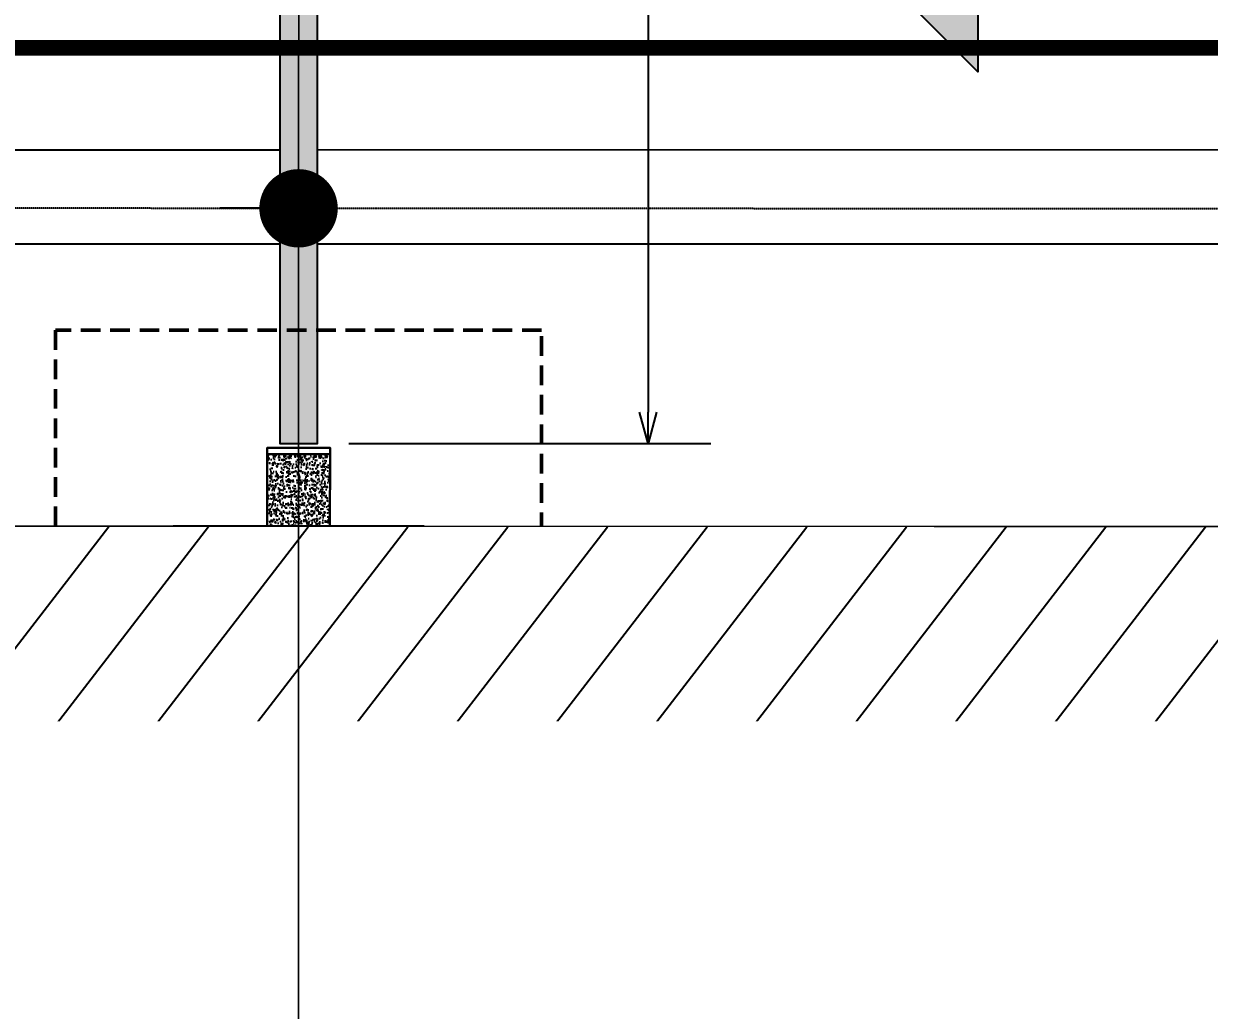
# Model space of a CAD drawing. Header units: centimetres. Extents: x -6122352 to 7132207, y -1694241 to 1947892.
# Drawn here: x 227545 to 231325, y -114559 to -111413 of the extents above; entities that cross this region are included whole.
import ezdxf
from ezdxf.enums import TextEntityAlignment as Align
from ezdxf.xclip import XClip

# ---------------------------------------------------------------- set-up
doc = ezdxf.new("R2010")
doc.units = ezdxf.units.CM
doc.header["$MEASUREMENT"] = 0
doc.header["$XCLIPFRAME"] = 2
doc.header["$PDMODE"] = 66
doc.header["$PDSIZE"] = 100
doc.linetypes.add('DASHED2', pattern=[0.375, 0.25, -0.125])
doc.linetypes.add('XR-AR-END-SETTING OUT PLAN$0$23261-XR-AR-SI-GF$0$HIDDEN', pattern=[0.375, 0.25, -0.125])
for name, color, linetype in [('00-MI-DIM', 7, 'Continuous'), ('23585-XR-AR-BOUNDARY WALLS AND SETBACKS$0$setback', 7, 'XR-AR-END-SETTING OUT PLAN$0$23261-XR-AR-SI-GF$0$HIDDEN'), ('@MI-REF LAYER', 7, 'Continuous'), ('@MI-TYPE-02', 6, 'Continuous'), ('A-GLASS HATCH', 7, 'Continuous'), ('B_TH_6', 7, 'Continuous'), ('XR-AR-MID-SETTING OUT FOR MASTER$0$23585-XR-AR-MID-GROUND FLOOR$0$A-Flor-Strs', 1, 'Continuous'), ('XR-AR-MID-SETTING OUT FOR MASTER$0$23585-XR-AR-MID-GROUND FLOOR$0$GS-HATCH-FLOOR TILE', 251, 'Continuous')]:
    doc.layers.add(name, color=color, linetype=linetype)
for name, color, linetype, lineweight in [('23585-XR-AR-DAMAC PLOT LIMITS$0$1-Mid units', 41, 'Continuous', 5), ('@ Foundations', 4, 'DASHED2', 50), ('A-ANNO-TEXT', 3, 'Continuous', 25), ('XR-AR-MID-SETTING OUT FOR MASTER$0$23585-XR-AR-MID-GROUND FLOOR$0$$A-GLAZ-WNDO', 232, 'Continuous', 9), ('XR-AR-MID-SETTING OUT FOR MASTER$0$23585-XR-AR-MID-GROUND FLOOR$0$A-GLAZ-SILL', 8, 'Continuous', 5), ('XR-AR-MID-SETTING OUT FOR MASTER$0$23585-XR-AR-MID-GROUND FLOOR$0$A-GLAZ-WNDO', 232, 'Continuous', 9), ('XR-AR-MID-SETTING OUT FOR MASTER$0$23585-XR-AR-MID-GROUND FLOOR$0$A-WALL', 7, 'Continuous', 30), ('XR-AR-MID-SETTING OUT FOR MASTER$0$23585-XR-AR-MID-GROUND FLOOR$0$S-COLS', 51, 'Continuous', 40)]:
    doc.layers.add(name, color=color, linetype=linetype, lineweight=lineweight)
doc.styles.add('Arial Narrow', font='ARIALN.TTF', dxfattribs={"width": 0.95, "height": 500})
doc.styles.add('Schueco-BEMSTIL', font='isocpeur.ttf', dxfattribs={"width": 0.9})
doc.dimstyles.new('MI- JWC-TXT-2.5 MM', dxfattribs={"dimscale": 1.5, "dimtxt": 2.5, "dimasz": 1, "dimexe": 2, "dimexo": 1, "dimgap": 1, "dimtad": 1, "dimdec": 0, "dimdsep": 46, "dimtxsty": 'Schueco-BEMSTIL', "dimblk": 'OPEN30', "dimcen": 0, "dimdle": 2, "dimclrd": 140, "dimclre": 8, "dimclrt": 40, "dimadec": 0, "dimazin": 2, "dimtfac": 1, "dimtdec": 0, "dimtix": 1, "dimtmove": 2, "dimatfit": 3, "dimldrblk": 'OPEN', "dimfxl": 2, "dimlwd": -1, "dimlwe": -1, "dimarcsym": 0})

# ---------------------------------------------------------------- blocks, each defined once
blk = doc.blocks.new('23585-XR-AR-BOUNDARY WALLS AND SETBACKS')
at = {"layer": '23585-XR-AR-BOUNDARY WALLS AND SETBACKS$0$setback', "ltscale": 40, "const_width": 0.05}
blk.add_lwpolyline([(496658.8904438047, 2768994.618443312), (496644.5136244429, 2769007.792603783), (496640.3602061271, 2769003.259610265), (496636.3067982168, 2768998.835801632), (496632.2533982176, 2768994.412001632), (496628.1999525758, 2768989.988351822), (496624.1463484088, 2768985.564547272), (496620.0929982165, 2768981.140801632), (496616.039552577, 2768976.717151821), (496611.8848731982, 2768972.182721277), (496626.262358151, 2768959.00904762), (496630.4169551398, 2768963.54325382), (496634.4703508894, 2768967.967049183), (496638.5237508903, 2768972.390849182), (496642.5771508896, 2768976.814649183), (496646.6305508894, 2768981.238449182), (496650.6839508899, 2768985.662249183), (496654.7373508896, 2768990.086049182), (496658.8904438047, 2768994.618443312)], dxfattribs=at)
blk = doc.blocks.new('A$C9d9485f6')
at = {"layer": 'A-ANNO-TEXT', "rotation": 312.4881850805905}
blk.add_blockref('23585-XR-AR-BOUNDARY WALLS AND SETBACKS', (-2377088.534775567, -1504219.252137818), dxfattribs=at)
blk = doc.blocks.new('23585-XR-AR-DAMAC PLOT LIMITS')
at = {"layer": '23585-XR-AR-DAMAC PLOT LIMITS$0$1-Mid units', "color": 251, "true_color": 0x636466}
for points in [[(496625.9880999997, 2768992.0151), (496630.0415000003, 2768996.4387), (496647.7364999996, 2768980.225099999), (496643.6831, 2768975.8013)], [(496621.9345000004, 2768987.5913), (496625.9880999997, 2768992.0151), (496643.6831, 2768975.8013), (496639.6297000004, 2768971.377499999)]]:
    blk.add_lwpolyline(points, close=True, dxfattribs=at)
blk = doc.blocks.new('A$Cf093b529')
at = {"layer": 'A-ANNO-TEXT'}
blk.add_blockref('23585-XR-AR-DAMAC PLOT LIMITS', (-495391.9901121984, -2768603.441896566), dxfattribs=at)
blk = doc.blocks.new('XR-AR-MID-SETTING OUT FOR MASTER$0$23585-XR-AR-MID-GROUND FLOOR$0$945-4P-1-101-GROUND FLOOR PLAN$0$XR-MIDDLE-GROUND FLOOR PLAN$0$A$C446944C1')
at = {"layer": 'XR-AR-MID-SETTING OUT FOR MASTER$0$23585-XR-AR-MID-GROUND FLOOR$0$A-GLAZ-SILL', "color": 252}
blk.add_line((-2.733431756496429e-07, -4.737777635455132e-05), (5.199999726377428, -4.737754352390766e-05), dxfattribs=at)
blk.add_lwpolyline([(2.208076124545187, -0.02284434624016285), (2.208076124545187, -0.1242443462833762), (2.093846930889413, -0.07354434626176953), (2.208076124545187, -0.02284434624016285)], dxfattribs=at)
at = {"layer": 'XR-AR-MID-SETTING OUT FOR MASTER$0$23585-XR-AR-MID-GROUND FLOOR$0$A-GLAZ-WNDO', "color": 252}
for p, q in [((5.199999726610258, 0.2499526219908148), (-2.735760062932968e-07, 0.2499526222236454)), ((-2.735760062932968e-07, 0.2499526222236454), (-2.733431756496429e-07, -4.737777635455132e-05)), ((0.04999972670339048, 0.0999526223167777), (0.04999972647055984, 0.2499526219908148)), ((1.284999726805836, 0.2499526222236454), (1.284999726805836, 0.09995262185111642)), ((1.334999726619571, 0.09995262208394706), (1.334999726619571, 0.2499526222236454)), ((-2.733431756496429e-07, 0.09995262208394706), (2.599999726517126, 0.09995262185111642))]:
    blk.add_line(p, q, dxfattribs=at)
blk.add_lwpolyline([(1.284999726805836, 0.1999526221770793), (0.04999972647055984, 0.1999526226427406)], dxfattribs=at)
for points in [[(1.224999726749957, 0.03995262226089835), (1.304999726824462, 0.03995262226089835), (1.304999726824462, 0.08995262207463384), (1.224999726517126, 0.08995262230746448)], [(2.51999972644262, 0.03995262226089835), (1.304999726824462, 0.03995262226089835), (1.304999726824462, 0.08995262207463384), (2.519999726675451, 0.08995262207463384)]]:
    blk.add_lwpolyline(points, close=True, dxfattribs=at)
blk = doc.blocks.new('XR-AR-MID-SETTING OUT FOR MASTER$0$23585-XR-AR-MID-GROUND FLOOR$0$A$C08698786')
at = {"layer": 'XR-AR-MID-SETTING OUT FOR MASTER$0$23585-XR-AR-MID-GROUND FLOOR$0$S-COLS', "color": 252, "lineweight": 30}
blk.add_lwpolyline([(5900, 19472.65428233147), (5899.999999761581, 18772.65428209305), (6100, 18772.65428209305), (6099.999999761581, 19472.65428209305)], close=True, dxfattribs=at)
blk = doc.blocks.new('XR-AR-MID-SETTING OUT FOR MASTER')
h = blk.add_hatch()
h.set_pattern_fill('AR-CONC', color=8, scale=0.2, angle=90)
h.set_pattern_definition([(140, (-1262400.083953284, -115249.5658790822), (3.187817107780619, 36.4369337992008), [3.81, -41.91]), (85.00000000000001, (-1262400.083953284, -115249.5658790822), (-38.21136904780703, -7.048684284993866), [3.048, -33.528116834]), (190.4514447, (-1262399.818302584, -115246.5294776823), (-35.02355038243902, 29.38824941807066), [3.23800176, -35.61804892]), (136.1842, (-1262410.243953284, -115249.5658790822), (8.408465586545434, 54.21580817842599), [5.714999999999996, -62.86499999999997]), (186.63555761, (-1262409.543253284, -115245.0478990822), (-49.48522491954431, 47.48082681030061), [4.857004628, -53.427121632]), (81.18415117, (-1262410.243953284, -115249.5658790822), (-49.48522491710654, 47.48082681299541), [4.571993414, -50.291946384]), (111, (-1262407.703953284, -115244.4858790822), (20.45303963741753, 30.3228782538265), [3.81, -41.91]), (56.00000000000004, (-1262407.703953284, -115244.4858790822), (-36.83759322446385, 12.36040566952942), [3.048, -33.528]), (161.451445, (-1262405.999533304, -115241.9589725622), (-16.38455377718105, 42.68328385574323), [3.23800176, -35.61798752]), (127.5, (-1262400.083953284, -115249.5658790822), (-16.91100777463062, 0.6177206501183644), [0, -33.1216, 0, -34.036, 0, -33.655]), (97.49999999999996, (-1262400.083953284, -115249.5658790822), (-20.0361149636239, 13.36393250206115), [0, -19.4056, 0, -32.3596, 0, -12.827]), (57.49999999999999, (-1262400.083953284, -115260.8942790822), (1.14574879853469, 27.11811903337428), [0, -12.69999999999999, 0, -39.62399999999997, 0, -52.57799999999997]), (47.5, (-1262400.083953284, -115265.9742790822), (-5.085298206666605, 29.62583627720361), [0, -16.51, 0, -26.3144, 0, -37.338])])
h.paths.add_polyline_path([(5999.999541923382, 19702.65428161621), (5900.000002175548, 19702.65428161621), (5900.000002175548, 19472.75295772805), (5999.999541923382, 19472.75295772805)])
h.paths.add_polyline_path([(6100.000002175548, 19702.65428161621), (5999.999541923382, 19702.65428161621), (5999.999541923382, 19472.75295772805), (6100.000002175548, 19472.75295772805)])
for points in [[(6100.000002175548, 19702.65428161621), (6100.000002175548, 19722.65428161621), (5900.000002175548, 19722.65428161621), (5900.000002175548, 19702.65428161621)], [(5900.000002175548, 19472.65428161621), (5900.000002175548, 19702.65428161621), (6100.000002175548, 19702.65428161621), (6100.000002175548, 19472.75295772808)]]:
    blk.add_lwpolyline(points)
at = {"layer": 'XR-AR-MID-SETTING OUT FOR MASTER$0$23585-XR-AR-MID-GROUND FLOOR$0$A-Flor-Strs', "color": 8}
for p, q in [((60.05534254956096, 20672.92354680672), (5940.045863168596, 20672.65234583314)), ((60.04151019822535, 20372.92400187173), (5940.031380742199, 20372.65280095958))]:
    blk.add_line(p, q, dxfattribs=at)
at = {"layer": 'XR-AR-MID-SETTING OUT FOR MASTER$0$23585-XR-AR-MID-GROUND FLOOR$0$A-WALL', "color": 8}
for points in [[(5899.999999791384, 19472.65428161621), (6099.999999731779, 19472.65428209305), (6100.001724034548, 5500.167464256287), (5900.001724511385, 5500.167624473572), (5900.00086197257, 14852.65960931778), (5500.076263397932, 14852.66031265259), (5500.0762629807, 14952.66031169891), (5900.000431150198, 14952.65961027145)], [(5600.000443965197, 19472.65428209305), (5899.999999791384, 19472.65428161621), (5899.999999850988, 19222.65428209305), (5600.000443309546, 19222.70159482956)]]:
    blk.add_lwpolyline(points, close=True, dxfattribs=at)
at = {"layer": 'XR-AR-MID-SETTING OUT FOR MASTER$0$23585-XR-AR-MID-GROUND FLOOR$0$$A-GLAZ-WNDO', "color": 8, "xscale": -1000, "yscale": 1000, "zscale": 1000}
blk.add_blockref('XR-AR-MID-SETTING OUT FOR MASTER$0$23585-XR-AR-MID-GROUND FLOOR$0$945-4P-1-101-GROUND FLOOR PLAN$0$XR-MIDDLE-GROUND FLOOR PLAN$0$A$C446944C1', (5600.000170022249, 19222.70166015625), dxfattribs=at)
at = {"layer": 'XR-AR-MID-SETTING OUT FOR MASTER$0$23585-XR-AR-MID-GROUND FLOOR$0$GS-HATCH-FLOOR TILE', "color": 8}
blk.add_blockref('XR-AR-MID-SETTING OUT FOR MASTER$0$23585-XR-AR-MID-GROUND FLOOR$0$A$C08698786', (-1.490116119384766e-07, 0), dxfattribs=at)
blk = doc.blocks.new('MID UNIT')
at = {"xscale": 0.001, "yscale": 0.001, "zscale": 0.001}
blk.add_blockref('XR-AR-MID-SETTING OUT FOR MASTER', (0, 0), dxfattribs=at)
blk = doc.blocks.new('TH_6')
at = {"xscale": -1}
blk.add_blockref('MID UNIT', (495826.3053798513, 2769163.996563952), dxfattribs=at)
blk.add_blockref('MID UNIT', (495814.3053798467, 2769163.996563952))
blk = doc.blocks.new('A$Ce2a03a74')
at = {"layer": 'B_TH_6', "xscale": 999.9914829579993, "yscale": 999.9914829579993, "zscale": 999.9914829579993}
blk.add_blockref('TH_6', (-495790404.5228079, -2769140733.343811), dxfattribs=at)
blk = doc.blocks.new('23585-XR-AR-MALDIVE-2$0$TH_6')
at = {"ltscale": 10, "xscale": 0.00100002623446598, "yscale": 0.00100002623446598, "zscale": 0.00100002623446598}
blk.add_blockref('A$Ce2a03a74', (495794.6272259735, 2769164.318430193), dxfattribs=at)
at = {"layer": '@ Foundations', "linetype": 'DASHED2', "ltscale": 0.25}
blk.add_lwpolyline([(495819.5303812214, 2769182.044500354), (495821.0803812214, 2769182.044500354), (495821.0803812214, 2769184.094500354), (495819.5303812214, 2769184.094500354)], close=True, dxfattribs=at)
blk = doc.blocks.new('_Dot')
at = {"color": 0, "linetype": 'ByBlock', "lineweight": -2}
blk.add_line((-0.5, 0), (-1, 0), dxfattribs=at)
at = {"color": 0, "linetype": 'ByBlock', "const_width": 0.5}
blk.add_lwpolyline([(-0.25, 0, 1), (0.25, 0, 1)], format="xyb", close=True, dxfattribs=at)
blk = doc.blocks.new('_Open30')
at = {"color": 0, "linetype": 'ByBlock', "lineweight": -2}
for p, q in [((-1, 0.26794919), (0, 0)), ((0, 0), (-1, -0.26794919)), ((0, 0), (-1, 0))]:
    blk.add_line(p, q, dxfattribs=at)
blk = doc.blocks.new('*D1205')
at = {"layer": '@MI-TYPE-02', "color": 8, "transparency": 16777216}
for p, q in [((18160.13569855969, -78.2438600393944), (19314.84173494251, -78.62502268752007)), ((18159.47764528405, -4265.402546035301), (19313.45957502346, -4265.78346965947))]:
    blk.add_line(p, q, dxfattribs=at)
at = {"layer": '@MI-TYPE-02', "color": 140, "transparency": 16777216}
blk.add_line((19114.80873634412, -178.5589982500765), (19113.49259541439, -4165.717456118295), dxfattribs=at)
at = {"layer": 'Defpoints', "color": 0, "transparency": 16777216}
for p in [(18060.13570400782, -78.21085054473953), (18059.47765073219, -4265.369536540647), (19113.45958591973, -4265.71745067016)]:
    blk.add_point(p, dxfattribs=at)
at = {"layer": '@MI-TYPE-02', "color": 140, "transparency": 16777216, "xscale": 100, "yscale": 100, "zscale": 100}
for p, rotation in [((19114.84174583878, -78.55900369821032), 89.98108695238069), ((19113.45958591973, -4265.71745067016), 269.9810869523807)]:
    blk.add_blockref('_Open30', p, dxfattribs=dict(at, rotation=rotation))
at = {"layer": '@MI-TYPE-02', "color": 40, "transparency": 16777216, "insert": (18889.15067813755, -2172.063955821215), "char_height": 250, "attachment_point": 5, "rotation": 89.98108695238068, "style": 'Schueco-BEMSTIL'}
blk.add_mtext('4187', dxfattribs=at)
blk = doc.blocks.new('_Open')
at = {"color": 0, "linetype": 'ByBlock', "lineweight": -2}
for p, q in [((-1, 0.1666666666666667), (0, 0)), ((-1, -0.1666666666666667), (0, 0)), ((0, 0), (-1, 0))]:
    blk.add_line(p, q, dxfattribs=at)
blk = doc.blocks.new('*U1871')
h = blk.add_hatch(color=94)
edge = h.paths.add_edge_path()
edge.add_line((-5.853590386044781e-15, -6.350000000000011), (-3.839567134987508e-15, -8.98025612106916))
edge.add_line((-3.839567134987508e-15, -8.98025612106916), (-8.98025612106916, -1.4210854715202e-14))
edge.add_line((-8.98025612106916, -1.364422505680946e-14), (-1.243449787580175e-14, 8.980256121069147))
edge.add_line((-1.308023176029987e-14, 8.980256121069147), (-6.554262137165959e-15, 6.349999999999988))
edge.add_arc((-2.326472348102011e-15, -1.154631945610163e-14), 6.35, 90.00000000000004, 269.9999999999999)
at = {"color": 94}
blk.add_line((-6.35, -5.639932965095795e-15), (6.35, -1.127986593019159e-14), dxfattribs=at)
for points in [[(-5.853590386044781e-15, -6.350000000000011), (-3.839567134987508e-15, -8.98025612106916), (-8.98025612106916, -1.364422505680946e-14), (-1.308023176029987e-14, 8.980256121069147), (-6.554262137165959e-15, 6.349999999999988, 0.9999999999999994)], [(-4.490128060534579, 4.490128060534578, 0.4142135623730951), (-4.490128060534578, -4.49012806053458), (-8.98025612106916, -1.236372533598709e-15), (-4.490128060534585, 4.490128060534578)]]:
    blk.add_lwpolyline(points, format="xyb", close=True)
blk.add_circle((-1.409983241273949e-15, -5.639932965095795e-15), 6.35, dxfattribs=at)
at = {"style": 'Arial Narrow', "width": 0.95, "flags": 8}
blk.add_attdef('VIEWNUMBER', text='', height=2.5, dxfattribs=at).set_placement((-1.409983241273949e-15, -5.639932965095795e-15), align=Align.BOTTOM_CENTER)
blk.add_attdef('SHEETNUMBER', text='', height=2.5, dxfattribs=at).set_placement((-1.409983241273949e-15, -1.587500000000005), align=Align.TOP_CENTER)
blk = doc.blocks.new('G8-partition walls')
at = {"layer": 'A-GLASS HATCH'}
h = blk.add_hatch(color=6, dxfattribs=at)
h.dxf.hatch_style = 1
h.paths.add_polyline_path([(17940.13570551304, -78.19184373470489), (17939.47765223737, -4265.350529730611), (18059.47765073218, -4265.369536540646), (18060.13570400781, -78.21085054473951)])
at = {"layer": '@MI-TYPE-02', "color": 6}
blk.add_lwpolyline([(17940.13570551304, -78.19184373470489), (17939.47765223737, -4265.350529730611), (18059.47765073218, -4265.369536540646), (18060.13570400781, -78.21085054473951)], close=True, dxfattribs=at)
at = {"layer": '@MI-TYPE-02'}
dim = blk.add_linear_dim(base=(19113.45958591973, -4265.71745067016), p1=(18060.13570400781, -78.21085054473951), p2=(18059.47765073218, -4265.369536540646), angle=269.9810869523807, dimstyle='MI- JWC-TXT-2.5 MM', dxfattribs=at)
dim.commit()
dim.dimension.update_dxf_attribs({"geometry": '*D1205', "text_midpoint": (18889.15067813755, -2172.063955821215)})

msp = doc.modelspace()

# ---------------------------------------------------------------- block references
at = {"layer": '@MI-REF LAYER', "xscale": 1000, "yscale": 1000, "zscale": 1000}
msp.add_blockref('A$C9d9485f6', (-23958.95045533385, 48155.57226163784), dxfattribs=at)

# ---------------------------------------------------------------- next in the draw order: block references
at = {"layer": '@MI-REF LAYER'}
ref = msp.add_blockref('23585-XR-AR-MALDIVE-2$0$TH_6', (-496066867.0987805, -2769211397.596829), dxfattribs=dict(at, xscale=1000, yscale=1000, zscale=1000, rotation=359.9901722157166))
XClip(ref).set_block_clipping_path([(495793.2152802178, 2769163.996335161), (495847.25252525066, 2769163.9960809364), (495847.2535227563, 2769187.9361263197), (495838.3053463253, 2769187.8961598463), (495832.30534110335, 2769187.8961610533), (495826.3053362698, 2769187.896162259), (495820.3054766443, 2769187.896298579), (495814.30533649144, 2769187.8964472436), (495808.30533411563, 2769187.896448451), (495802.30547449016, 2769187.8965847697), (495793.21537316334, 2769187.9364898955)])

# ---------------------------------------------------------------- next in the draw order: block references
at = {"layer": '00-MI-DIM'}
ref = msp.add_blockref('*U1871', (230586.318234766, -110668.0563951521), dxfattribs=dict(at, xscale=100, yscale=100, zscale=100))
ref.add_attrib('VIEWNUMBER', '65', dxfattribs={"layer": '0', "height": 250, "style": 'Arial Narrow', "width": 0.95}).set_placement((230586.318234766, -110668.0563951521), align=Align.BOTTOM_CENTER)
ref.add_attrib('SHEETNUMBER', 'G3-T2', dxfattribs={"layer": '0', "height": 250, "style": 'Arial Narrow', "width": 0.95}).set_placement((230586.318234766, -110826.8063951521), align=Align.TOP_CENTER)
at = {"layer": '@MI-REF LAYER', "extrusion": (-4.069442599539657e-12, -7.460187374667497e-09, 1), "xscale": -250.0000000000001, "yscale": 250.0000000000001, "zscale": 250.0000000000001, "rotation": 179.9692063035856}
msp.add_blockref('_Dot', (228421.4857129183, -112001.6323813073, 11.23110389593965), dxfattribs=at)

# ---------------------------------------------------------------- next in the draw order: wipeouts: each hides what was drawn before it
at = {"color": 10}
msp.add_wipeout([(204271.341374394, -112711.10651426944), (204268.92457500368, -126984.62992030081), (252569.92436445123, -126992.95856626707), (252571.12314505735, -112719.43444290076), (246322.1939183399, -112717.90728657704), (246322.2769979855, -113018.5143592934), (210521.14151336253, -113012.37349204558), (210521.32772171017, -112711.7503339721), (204271.34137689648, -112711.0889299053)], dxfattribs=at).dxf.layer = '@MI-REF LAYER'

# ---------------------------------------------------------------- next in the draw order: hatches: boundary and pattern name
at = {"layer": '@MI-REF LAYER'}
h = msp.add_hatch(dxfattribs=at)
h.set_pattern_fill('ANSI31', color=256, scale=1999.999998458916, angle=6.722712845868625)
h.set_pattern_definition([(51.72271284586864, (-2376763621.713655, -1504247786.630127), (-196.2554993275065, 154.8669715833345), [])])
h.paths.add_polyline_path([(252568.6198803241, -126993.0545955013), (252569.8706995401, -112719.5295379322), (246321.1000920893, -112718.4357854984), (246320.8462612017, -113020.4883291191), (210519.9618910979, -113012.9144714), (210520.013740395, -112712.2618354557), (204270.0368932944, -112711.1840154621), (204267.6258677372, -126984.7250073836)])

# ---------------------------------------------------------------- next in the draw order: linework, layer by layer
at = {"layer": '@MI-REF LAYER', "linetype": 'DASHED2', "extrusion": (-4.06944259954008e-12, -7.460187374667495e-09, 1), "elevation": 0.0008531372687347198}
msp.add_lwpolyline([(246421.3727938014, -112011.9287497309), (227310.1906622645, -112001.3543362233), (226753.2481699229, -112738.0226926066)], dxfattribs=at)

# ---------------------------------------------------------------- next in the draw order: block references
at = {"layer": '@MI-TYPE-02', "color": 240, "true_color": 0xed1f24}
msp.add_blockref('G8-partition walls', (210422.1057399893, -108486.2462791088), dxfattribs=at)

# ---------------------------------------------------------------- next in the draw order: wipeouts: each hides what was drawn before it
at = {"color": 6}
msp.add_wipeout([(224541.58989927973, -113636.47493979573), (231727.31351419227, -113637.92228983762), (231726.64850878585, -116939.51113941261), (224540.92489386807, -116938.06379148978)], dxfattribs=at).translate(0, 0, -20.73480818323026).dxf.layer = '@MI-REF LAYER'

# ---------------------------------------------------------------- next in the draw order: linework, layer by layer
at = {"layer": '@MI-REF LAYER', "const_width": 5.000000000000002}
msp.add_lwpolyline([(204268.9303516416, -126984.6299215499), (252569.9243642285, -126992.9595096676), (252571.1751834445, -112719.4344520985), (246322.1939205999, -112717.8911564872), (246322.2769978362, -113018.5143624673), (210521.1415133295, -113012.3734920847), (210521.3277214142, -112711.7503342792), (204271.3413771988, -112711.0889296284)], close=True, dxfattribs=at)

# ---------------------------------------------------------------- next in the draw order: block references
at = {"layer": '@MI-REF LAYER', "xscale": 1000, "yscale": 1000, "zscale": 1000, "rotation": 312.4882903633292}
msp.add_blockref('A$Cf093b529', (-891608.7329339073, 539022.7201118186), dxfattribs=at)

doc.saveas('drawing.dxf')
